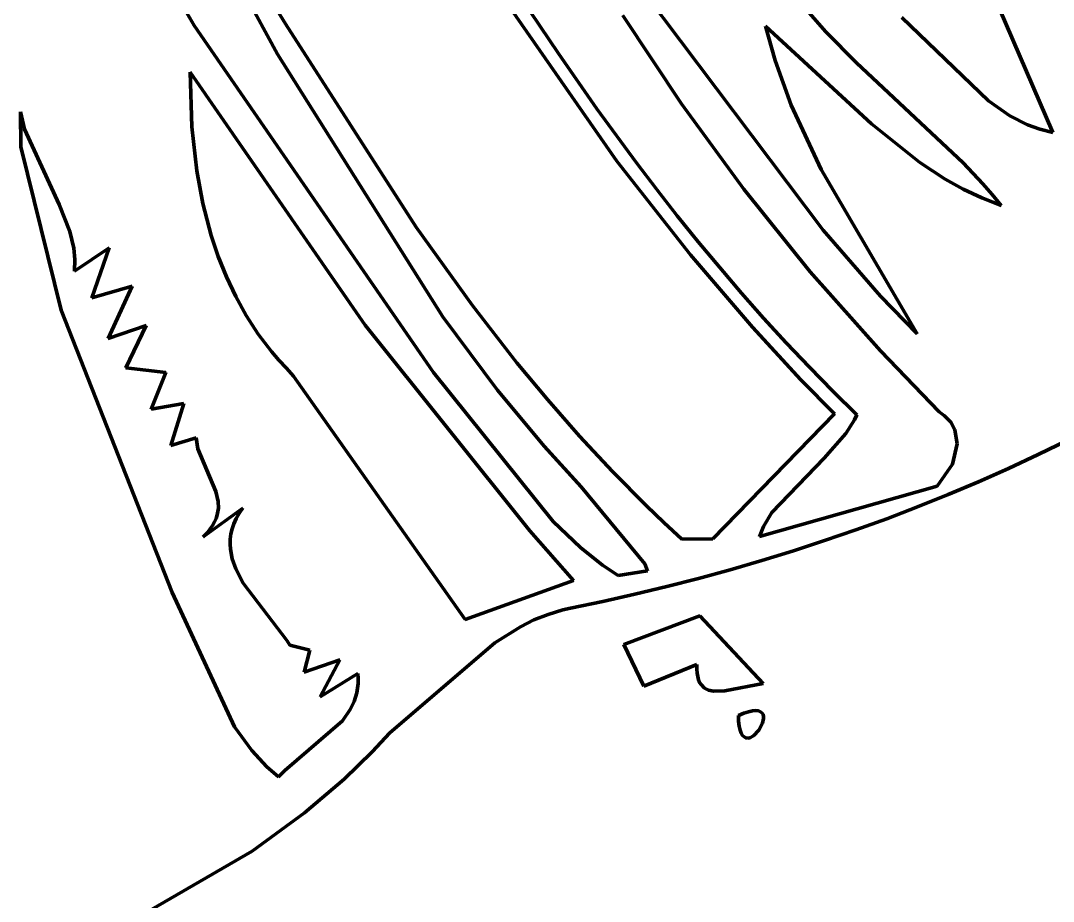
# Model space of a CAD drawing. Header units: millimetres. Extents: x 0 to 10.4, y 0 to 8.6.
# Drawn here: x 5.087 to 5.849, y 2.543 to 3.193 of the extents above; entities that cross this region are included whole.
import ezdxf

# ---------------------------------------------------------------- set-up
doc = ezdxf.new("R2010")
doc.units = ezdxf.units.MM
doc.layers.add('color#010101ff', color=7, linetype='CONTINUOUS', lineweight=100)
doc.layers.add('color#ffffffff', color=7, linetype='CONTINUOUS', lineweight=100)

msp = doc.modelspace()

# ---------------------------------------------------------------- linework, layer by layer
at = {"layer": 'color#010101ff'}
for p, q in [((5.84878, 3.11026), (5.74198, 3.35828)), ((5.14703, 3.30763), (5.21481, 3.18922)), ((5.52684, 3.08918), (5.37633, 3.306)), ((5.27635, 3.16819), (5.21292, 3.28499)), ((5.51609, 3.25464), (5.67926, 3.03829)), ((5.26367, 3.22107), (5.28215, 3.19066)), ((5.45635, 3.20977), (5.48382, 3.16854)), ((5.57447, 3.13155), (5.53122, 3.19665)), ((5.68108, 3.18465), (5.66701, 3.20056)), ((5.73713, 3.19513), (5.80114, 3.13371)), ((5.21481, 3.18922), (5.3916, 2.93316)), ((5.28215, 3.19066), (5.37869, 3.04055)), ((5.64374, 3.16342), (5.63664, 3.18893)), ((5.63664, 3.18893), (5.71488, 3.11672)), ((5.70374, 3.16181), (5.68108, 3.18465)), ((5.39841, 2.97419), (5.27635, 3.16819)), ((5.48382, 3.16854), (5.51211, 3.12791)), ((5.65567, 3.13049), (5.64374, 3.16342)), ((5.78258, 3.08806), (5.70374, 3.16181)), ((5.21182, 3.15488), (5.21307, 3.11443)), ((5.34095, 2.96809), (5.21182, 3.15488)), ((5.80114, 3.13371), (5.81709, 3.12269)), ((5.08675, 3.12567), (5.087, 3.0997)), ((5.08953, 3.11287), (5.08675, 3.12567)), ((5.51211, 3.12791), (5.5413, 3.08799)), ((5.62062, 3.06848), (5.57447, 3.13155)), ((5.67778, 3.08293), (5.65567, 3.13049)), ((5.81709, 3.12269), (5.83, 3.11612)), ((5.11522, 3.05712), (5.08953, 3.11287)), ((5.21307, 3.11443), (5.21672, 3.08198)), ((5.71488, 3.11672), (5.75042, 3.0883)), ((5.83, 3.11612), (5.83915, 3.11273)), ((5.83915, 3.11273), (5.84878, 3.11026)), ((5.087, 3.0997), (5.11662, 2.97919)), ((5.58122, 3.02007), (5.52684, 3.08918)), ((5.5413, 3.08799), (5.55627, 3.06831)), ((5.75042, 3.0883), (5.76935, 3.07591)), ((5.79706, 3.07255), (5.78258, 3.08806)), ((5.21672, 3.08198), (5.22124, 3.0579)), ((5.74845, 2.96173), (5.67778, 3.08293)), ((5.76935, 3.07591), (5.78254, 3.06854)), ((5.80393, 3.06457), (5.79706, 3.07255)), ((5.55627, 3.06831), (5.57149, 3.04884)), ((5.66962, 3.00761), (5.62062, 3.06848)), ((5.78254, 3.06854), (5.79625, 3.06201)), ((5.12316, 3.03728), (5.11522, 3.05712)), ((5.22124, 3.0579), (5.22744, 3.03429)), ((5.79625, 3.06201), (5.81052, 3.05641)), ((5.81052, 3.05641), (5.80393, 3.06457)), ((5.57149, 3.04884), (5.58699, 3.0296)), ((5.12602, 3.025), (5.12316, 3.03728)), ((5.22744, 3.03429), (5.23259, 3.01891)), ((5.37869, 3.04055), (5.42032, 2.98259)), ((5.67926, 3.03829), (5.72153, 2.98962)), ((5.58699, 3.0296), (5.60278, 3.01058)), ((5.12683, 3.0166), (5.12602, 3.025)), ((5.15211, 3.02509), (5.1266, 3.00797)), ((5.13919, 2.98831), (5.15211, 3.02509)), ((5.23259, 3.01891), (5.23859, 3.00388)), ((5.62697, 2.96665), (5.58122, 3.02007)), ((5.1266, 3.00797), (5.12683, 3.0166)), ((5.23859, 3.00388), (5.24549, 2.98928)), ((5.60278, 3.01058), (5.61885, 2.99181)), ((5.72143, 2.9491), (5.66962, 3.00761)), ((5.16915, 2.9969), (5.13919, 2.98831)), ((5.15124, 2.9582), (5.16915, 2.9969)), ((5.24549, 2.98928), (5.25334, 2.97516)), ((5.61885, 2.99181), (5.63524, 2.97329)), ((5.72153, 2.98962), (5.74845, 2.96173)), ((5.42032, 2.98259), (5.45311, 2.94036)), ((5.11662, 2.97919), (5.19857, 2.77077)), ((5.25334, 2.97516), (5.26217, 2.96159)), ((5.43875, 2.92024), (5.39841, 2.97419)), ((5.63524, 2.97329), (5.65195, 2.95504)), ((5.17929, 2.96784), (5.15124, 2.9582)), ((5.16441, 2.93671), (5.17929, 2.96784)), ((5.4627, 2.81624), (5.34095, 2.96809)), ((5.6628, 2.92789), (5.62697, 2.96665)), ((5.26217, 2.96159), (5.27204, 2.94863)), ((5.65195, 2.95504), (5.66898, 2.93707)), ((5.27204, 2.94863), (5.27738, 2.9424)), ((5.76486, 2.90408), (5.72143, 2.9491)), ((5.19395, 2.93317), (5.16441, 2.93671)), ((5.27738, 2.9424), (5.28298, 2.93634)), ((5.28298, 2.93634), (5.28826, 2.93049)), ((5.45311, 2.94036), (5.47582, 2.91293)), ((5.66898, 2.93707), (5.68636, 2.91939)), ((5.18321, 2.9061), (5.19395, 2.93317)), ((5.28826, 2.93049), (5.41489, 2.75077)), ((5.3916, 2.93316), (5.47981, 2.8232)), ((5.68749, 2.90275), (5.6628, 2.92789)), ((5.4732, 2.87878), (5.43875, 2.92024)), ((5.47582, 2.91293), (5.49928, 2.88613)), ((5.68636, 2.91939), (5.70409, 2.902)), ((5.2073, 2.91026), (5.18321, 2.9061)), ((5.19768, 2.87935), (5.2073, 2.91026)), ((5.59766, 2.81033), (5.68749, 2.90275)), ((5.70229, 2.89833), (5.69592, 2.88805)), ((5.70409, 2.902), (5.70229, 2.89833)), ((5.76884, 2.90132), (5.76486, 2.90408)), ((5.77337, 2.89644), (5.76884, 2.90132)), ((5.7763, 2.89085), (5.77337, 2.89644)), ((5.77799, 2.88052), (5.7763, 2.89085)), ((5.21641, 2.88488), (5.19768, 2.87935)), ((5.21748, 2.87691), (5.21641, 2.88488)), ((5.49928, 2.88613), (5.52356, 2.86005)), ((5.69592, 2.88805), (5.68002, 2.87)), ((5.85981, 2.88326), (5.83799, 2.8726)), ((5.23091, 2.84527), (5.21748, 2.87691)), ((5.50053, 2.84887), (5.4732, 2.87878)), ((5.77473, 2.86553), (5.77799, 2.88052)), ((5.68002, 2.87), (5.64119, 2.82985)), ((5.83799, 2.8726), (5.81598, 2.86234)), ((5.52356, 2.86005), (5.5487, 2.83473)), ((5.76344, 2.84917), (5.77473, 2.86553)), ((5.81598, 2.86234), (5.79377, 2.85249)), ((5.79377, 2.85249), (5.77138, 2.84303)), ((5.23258, 2.83803), (5.23091, 2.84527)), ((5.54756, 2.79207), (5.50053, 2.84887)), ((5.63216, 2.81214), (5.76344, 2.84917)), ((5.23271, 2.8331), (5.23258, 2.83803)), ((5.77138, 2.84303), (5.74883, 2.83396)), ((5.25086, 2.8331), (5.2214, 2.81186)), ((5.23183, 2.82805), (5.23271, 2.8331)), ((5.24594, 2.8254), (5.24816, 2.82924)), ((5.24816, 2.82924), (5.25086, 2.8331)), ((5.5487, 2.83473), (5.56162, 2.82238)), ((5.64119, 2.82985), (5.63523, 2.81961)), ((5.74883, 2.83396), (5.72612, 2.82528)), ((5.22826, 2.82018), (5.22978, 2.82285)), ((5.22978, 2.82285), (5.23097, 2.82547)), ((5.23097, 2.82547), (5.23183, 2.82805)), ((5.24287, 2.81779), (5.24418, 2.82158)), ((5.24418, 2.82158), (5.24594, 2.8254)), ((5.47981, 2.8232), (5.49997, 2.80396)), ((5.56162, 2.82238), (5.57477, 2.81025)), ((5.72612, 2.82528), (5.70326, 2.81699)), ((5.2214, 2.81186), (5.22409, 2.81469)), ((5.22409, 2.81469), (5.22637, 2.81746)), ((5.22637, 2.81746), (5.22826, 2.82018)), ((5.24148, 2.81027), (5.24198, 2.81402)), ((5.24198, 2.81402), (5.24287, 2.81779)), ((5.49478, 2.77961), (5.4627, 2.81624)), ((5.63523, 2.81961), (5.63216, 2.81214)), ((5.70326, 2.81699), (5.68027, 2.80908)), ((5.24136, 2.80655), (5.24148, 2.81027)), ((5.24158, 2.80286), (5.24136, 2.80655)), ((5.57477, 2.81025), (5.59766, 2.81033)), ((5.68027, 2.80908), (5.65715, 2.80154)), ((5.24298, 2.79555), (5.24158, 2.80286)), ((5.49997, 2.80396), (5.51634, 2.79104)), ((5.65715, 2.80154), (5.63392, 2.79439)), ((5.24549, 2.78834), (5.24298, 2.79555)), ((5.51634, 2.79104), (5.52796, 2.78329)), ((5.54937, 2.7867), (5.54756, 2.79207)), ((5.63392, 2.79439), (5.61059, 2.78761)), ((5.25095, 2.77775), (5.24549, 2.78834)), ((5.52796, 2.78329), (5.54937, 2.7867)), ((5.61059, 2.78761), (5.58716, 2.7812)), ((5.28337, 2.73508), (5.25095, 2.77775)), ((5.41489, 2.75077), (5.49478, 2.77961)), ((5.56366, 2.77516), (5.54008, 2.76947)), ((5.58716, 2.7812), (5.56366, 2.77516)), ((5.19857, 2.77077), (5.24449, 2.67169)), ((5.54008, 2.76947), (5.51645, 2.76415)), ((5.51645, 2.76415), (5.49277, 2.75919)), ((5.47615, 2.75468), (5.4657, 2.75052)), ((5.4871, 2.75793), (5.47615, 2.75468)), ((5.49277, 2.75919), (5.4871, 2.75793)), ((5.53214, 2.73243), (5.58818, 2.75364)), ((5.58818, 2.75364), (5.6349, 2.70362)), ((5.45568, 2.74556), (5.43673, 2.73365)), ((5.4657, 2.75052), (5.45568, 2.74556)), ((5.28553, 2.73203), (5.28337, 2.73508)), ((5.3003, 2.72821), (5.28553, 2.73203)), ((5.43673, 2.73365), (5.35924, 2.66727)), ((5.54667, 2.70178), (5.53214, 2.73243)), ((5.29596, 2.71212), (5.3003, 2.72821)), ((5.32228, 2.72113), (5.29596, 2.71212)), ((5.30793, 2.69386), (5.32228, 2.72113)), ((5.58603, 2.71767), (5.54667, 2.70178)), ((5.58598, 2.71433), (5.58603, 2.71767)), ((5.58616, 2.71135), (5.58598, 2.71433)), ((5.33569, 2.71105), (5.30793, 2.69386)), ((5.33593, 2.7073), (5.33569, 2.71105)), ((5.33588, 2.70369), (5.33593, 2.7073)), ((5.58657, 2.70873), (5.58616, 2.71135)), ((5.58719, 2.70644), (5.58657, 2.70873)), ((5.588, 2.70446), (5.58719, 2.70644)), ((5.33494, 2.69684), (5.33588, 2.70369)), ((5.58901, 2.70278), (5.588, 2.70446)), ((5.59152, 2.70024), (5.58901, 2.70278)), ((5.59463, 2.69866), (5.59152, 2.70024)), ((5.6349, 2.70362), (5.60653, 2.69822)), ((5.33297, 2.69046), (5.33494, 2.69684)), ((5.59823, 2.69789), (5.59463, 2.69866)), ((5.60653, 2.69822), (5.59823, 2.69789)), ((5.32442, 2.6762), (5.33011, 2.68449)), ((5.33011, 2.68449), (5.33297, 2.69046)), ((5.62702, 2.68343), (5.62946, 2.68359)), ((5.62946, 2.68359), (5.63143, 2.68335)), ((5.28181, 2.63932), (5.32442, 2.6762)), ((5.61656, 2.68005), (5.6206, 2.68171)), ((5.61672, 2.67572), (5.61656, 2.68005)), ((5.6206, 2.68171), (5.62408, 2.68282)), ((5.62408, 2.68282), (5.62702, 2.68343)), ((5.63143, 2.68335), (5.63295, 2.68275)), ((5.63295, 2.68275), (5.63406, 2.68184)), ((5.63406, 2.68184), (5.63479, 2.68068)), ((5.63522, 2.67775), (5.6345, 2.67434)), ((5.63479, 2.68068), (5.63516, 2.67929)), ((5.63516, 2.67929), (5.63522, 2.67775)), ((5.24449, 2.67169), (5.25736, 2.65422)), ((5.61714, 2.67212), (5.61672, 2.67572)), ((5.6178, 2.66921), (5.61714, 2.67212)), ((5.61867, 2.66695), (5.6178, 2.66921)), ((5.63179, 2.66918), (5.62786, 2.66509)), ((5.6345, 2.67434), (5.63179, 2.66918)), ((5.35924, 2.66727), (5.34614, 2.6531)), ((5.61971, 2.66528), (5.61867, 2.66695)), ((5.62089, 2.66416), (5.61971, 2.66528)), ((5.62218, 2.66354), (5.62089, 2.66416)), ((5.62356, 2.66337), (5.62218, 2.66354)), ((5.62498, 2.6636), (5.62356, 2.66337)), ((5.62786, 2.66509), (5.62498, 2.6636)), ((5.25736, 2.65422), (5.2686, 2.64221)), ((5.34614, 2.6531), (5.32551, 2.63302)), ((5.2686, 2.64221), (5.27697, 2.63482)), ((5.27697, 2.63482), (5.28181, 2.63932)), ((5.32551, 2.63302), (5.29635, 2.60822)), ((5.29635, 2.60822), (5.2577, 2.57998)), ((5.2577, 2.57998), (5.1332, 2.50787))]:
    msp.add_line(p, q, dxfattribs=at)
at = {"layer": 'color#ffffffff'}
for p, q in [((5.74198, 3.35828), (5.84878, 3.11026)), ((5.21481, 3.18922), (5.14703, 3.30763)), ((5.37633, 3.306), (5.52684, 3.08918)), ((5.21292, 3.28499), (5.27635, 3.16819)), ((5.67926, 3.03829), (5.51609, 3.25464)), ((5.28215, 3.19066), (5.26367, 3.22107)), ((5.48382, 3.16854), (5.45635, 3.20977)), ((5.53122, 3.19665), (5.57447, 3.13155)), ((5.66701, 3.20056), (5.68108, 3.18465)), ((5.80114, 3.13371), (5.73713, 3.19513)), ((5.3916, 2.93316), (5.21481, 3.18922)), ((5.37869, 3.04055), (5.28215, 3.19066)), ((5.71488, 3.11672), (5.63664, 3.18893)), ((5.63664, 3.18893), (5.64374, 3.16342)), ((5.68108, 3.18465), (5.70374, 3.16181)), ((5.27635, 3.16819), (5.39841, 2.97419)), ((5.51211, 3.12791), (5.48382, 3.16854)), ((5.64374, 3.16342), (5.65567, 3.13049)), ((5.70374, 3.16181), (5.78258, 3.08806)), ((5.21182, 3.15488), (5.34095, 2.96809)), ((5.21307, 3.11443), (5.21182, 3.15488)), ((5.81709, 3.12269), (5.80114, 3.13371)), ((5.08675, 3.12567), (5.08953, 3.11287)), ((5.087, 3.0997), (5.08675, 3.12567)), ((5.5413, 3.08799), (5.51211, 3.12791)), ((5.57447, 3.13155), (5.62062, 3.06848)), ((5.65567, 3.13049), (5.67778, 3.08293)), ((5.83, 3.11612), (5.81709, 3.12269)), ((5.08953, 3.11287), (5.11522, 3.05712)), ((5.21672, 3.08198), (5.21307, 3.11443)), ((5.75042, 3.0883), (5.71488, 3.11672)), ((5.83915, 3.11273), (5.83, 3.11612)), ((5.84878, 3.11026), (5.83915, 3.11273)), ((5.11662, 2.97919), (5.087, 3.0997)), ((5.52684, 3.08918), (5.58122, 3.02007)), ((5.55627, 3.06831), (5.5413, 3.08799)), ((5.76935, 3.07591), (5.75042, 3.0883)), ((5.78258, 3.08806), (5.79706, 3.07255)), ((5.22124, 3.0579), (5.21672, 3.08198)), ((5.67778, 3.08293), (5.74845, 2.96173)), ((5.78254, 3.06854), (5.76935, 3.07591)), ((5.79706, 3.07255), (5.80393, 3.06457)), ((5.57149, 3.04884), (5.55627, 3.06831)), ((5.62062, 3.06848), (5.66962, 3.00761)), ((5.79625, 3.06201), (5.78254, 3.06854)), ((5.11522, 3.05712), (5.12316, 3.03728)), ((5.22744, 3.03429), (5.22124, 3.0579)), ((5.81052, 3.05641), (5.79625, 3.06201)), ((5.80393, 3.06457), (5.81052, 3.05641)), ((5.58699, 3.0296), (5.57149, 3.04884)), ((5.12316, 3.03728), (5.12602, 3.025)), ((5.23259, 3.01891), (5.22744, 3.03429)), ((5.42032, 2.98259), (5.37869, 3.04055)), ((5.72153, 2.98962), (5.67926, 3.03829)), ((5.60278, 3.01058), (5.58699, 3.0296)), ((5.12602, 3.025), (5.12683, 3.0166)), ((5.1266, 3.00797), (5.15211, 3.02509)), ((5.15211, 3.02509), (5.13919, 2.98831)), ((5.23859, 3.00388), (5.23259, 3.01891)), ((5.58122, 3.02007), (5.62697, 2.96665)), ((5.12683, 3.0166), (5.1266, 3.00797)), ((5.24549, 2.98928), (5.23859, 3.00388)), ((5.61885, 2.99181), (5.60278, 3.01058)), ((5.66962, 3.00761), (5.72143, 2.9491)), ((5.13919, 2.98831), (5.16915, 2.9969)), ((5.16915, 2.9969), (5.15124, 2.9582)), ((5.25334, 2.97516), (5.24549, 2.98928)), ((5.63524, 2.97329), (5.61885, 2.99181)), ((5.74845, 2.96173), (5.72153, 2.98962)), ((5.45311, 2.94036), (5.42032, 2.98259)), ((5.19857, 2.77077), (5.11662, 2.97919)), ((5.26217, 2.96159), (5.25334, 2.97516)), ((5.39841, 2.97419), (5.43875, 2.92024)), ((5.65195, 2.95504), (5.63524, 2.97329)), ((5.15124, 2.9582), (5.17929, 2.96784)), ((5.17929, 2.96784), (5.16441, 2.93671)), ((5.34095, 2.96809), (5.4627, 2.81624)), ((5.62697, 2.96665), (5.6628, 2.92789)), ((5.27204, 2.94863), (5.26217, 2.96159)), ((5.66898, 2.93707), (5.65195, 2.95504)), ((5.27738, 2.9424), (5.27204, 2.94863)), ((5.72143, 2.9491), (5.76486, 2.90408)), ((5.16441, 2.93671), (5.19395, 2.93317)), ((5.28298, 2.93634), (5.27738, 2.9424)), ((5.28826, 2.93049), (5.28298, 2.93634)), ((5.47582, 2.91293), (5.45311, 2.94036)), ((5.68636, 2.91939), (5.66898, 2.93707)), ((5.19395, 2.93317), (5.18321, 2.9061)), ((5.41489, 2.75077), (5.28826, 2.93049)), ((5.47981, 2.8232), (5.3916, 2.93316)), ((5.6628, 2.92789), (5.68749, 2.90275)), ((5.43875, 2.92024), (5.4732, 2.87878)), ((5.49928, 2.88613), (5.47582, 2.91293)), ((5.70409, 2.902), (5.68636, 2.91939)), ((5.18321, 2.9061), (5.2073, 2.91026)), ((5.2073, 2.91026), (5.19768, 2.87935)), ((5.68749, 2.90275), (5.59766, 2.81033)), ((5.69592, 2.88805), (5.70229, 2.89833)), ((5.70229, 2.89833), (5.70409, 2.902)), ((5.76486, 2.90408), (5.76884, 2.90132)), ((5.76884, 2.90132), (5.77337, 2.89644)), ((5.77337, 2.89644), (5.7763, 2.89085)), ((5.7763, 2.89085), (5.77799, 2.88052)), ((5.19768, 2.87935), (5.21641, 2.88488)), ((5.21641, 2.88488), (5.21748, 2.87691)), ((5.52356, 2.86005), (5.49928, 2.88613)), ((5.68002, 2.87), (5.69592, 2.88805)), ((5.83799, 2.8726), (5.85981, 2.88326)), ((5.21748, 2.87691), (5.23091, 2.84527)), ((5.4732, 2.87878), (5.50053, 2.84887)), ((5.77799, 2.88052), (5.77473, 2.86553)), ((5.64119, 2.82985), (5.68002, 2.87)), ((5.81598, 2.86234), (5.83799, 2.8726)), ((5.5487, 2.83473), (5.52356, 2.86005)), ((5.77473, 2.86553), (5.76344, 2.84917)), ((5.79377, 2.85249), (5.81598, 2.86234)), ((5.77138, 2.84303), (5.79377, 2.85249)), ((5.23091, 2.84527), (5.23258, 2.83803)), ((5.50053, 2.84887), (5.54756, 2.79207)), ((5.76344, 2.84917), (5.63216, 2.81214)), ((5.23258, 2.83803), (5.23271, 2.8331)), ((5.74883, 2.83396), (5.77138, 2.84303)), ((5.2214, 2.81186), (5.25086, 2.8331)), ((5.23271, 2.8331), (5.23183, 2.82805)), ((5.24816, 2.82924), (5.24594, 2.8254)), ((5.25086, 2.8331), (5.24816, 2.82924)), ((5.56162, 2.82238), (5.5487, 2.83473)), ((5.63523, 2.81961), (5.64119, 2.82985)), ((5.72612, 2.82528), (5.74883, 2.83396)), ((5.22978, 2.82285), (5.22826, 2.82018)), ((5.23097, 2.82547), (5.22978, 2.82285)), ((5.23183, 2.82805), (5.23097, 2.82547)), ((5.24418, 2.82158), (5.24287, 2.81779)), ((5.24594, 2.8254), (5.24418, 2.82158)), ((5.49997, 2.80396), (5.47981, 2.8232)), ((5.57477, 2.81025), (5.56162, 2.82238)), ((5.70326, 2.81699), (5.72612, 2.82528)), ((5.22409, 2.81469), (5.2214, 2.81186)), ((5.22637, 2.81746), (5.22409, 2.81469)), ((5.22826, 2.82018), (5.22637, 2.81746)), ((5.24198, 2.81402), (5.24148, 2.81027)), ((5.24287, 2.81779), (5.24198, 2.81402)), ((5.4627, 2.81624), (5.49478, 2.77961)), ((5.63216, 2.81214), (5.63523, 2.81961)), ((5.68027, 2.80908), (5.70326, 2.81699)), ((5.24148, 2.81027), (5.24136, 2.80655)), ((5.24136, 2.80655), (5.24158, 2.80286)), ((5.59766, 2.81033), (5.57477, 2.81025)), ((5.65715, 2.80154), (5.68027, 2.80908)), ((5.24158, 2.80286), (5.24298, 2.79555)), ((5.51634, 2.79104), (5.49997, 2.80396)), ((5.63392, 2.79439), (5.65715, 2.80154)), ((5.24298, 2.79555), (5.24549, 2.78834)), ((5.52796, 2.78329), (5.51634, 2.79104)), ((5.54756, 2.79207), (5.54937, 2.7867)), ((5.61059, 2.78761), (5.63392, 2.79439)), ((5.24549, 2.78834), (5.25095, 2.77775)), ((5.54937, 2.7867), (5.52796, 2.78329)), ((5.58716, 2.7812), (5.61059, 2.78761)), ((5.25095, 2.77775), (5.28337, 2.73508)), ((5.49478, 2.77961), (5.41489, 2.75077)), ((5.54008, 2.76947), (5.56366, 2.77516)), ((5.56366, 2.77516), (5.58716, 2.7812)), ((5.24449, 2.67169), (5.19857, 2.77077)), ((5.51645, 2.76415), (5.54008, 2.76947)), ((5.49277, 2.75919), (5.51645, 2.76415)), ((5.4657, 2.75052), (5.47615, 2.75468)), ((5.47615, 2.75468), (5.4871, 2.75793)), ((5.4871, 2.75793), (5.49277, 2.75919)), ((5.58818, 2.75364), (5.53214, 2.73243)), ((5.6349, 2.70362), (5.58818, 2.75364)), ((5.43673, 2.73365), (5.45568, 2.74556)), ((5.45568, 2.74556), (5.4657, 2.75052)), ((5.28337, 2.73508), (5.28553, 2.73203)), ((5.28553, 2.73203), (5.3003, 2.72821)), ((5.35924, 2.66727), (5.43673, 2.73365)), ((5.53214, 2.73243), (5.54667, 2.70178)), ((5.3003, 2.72821), (5.29596, 2.71212)), ((5.29596, 2.71212), (5.32228, 2.72113)), ((5.32228, 2.72113), (5.30793, 2.69386)), ((5.54667, 2.70178), (5.58603, 2.71767)), ((5.58603, 2.71767), (5.58598, 2.71433)), ((5.58598, 2.71433), (5.58616, 2.71135)), ((5.30793, 2.69386), (5.33569, 2.71105)), ((5.33569, 2.71105), (5.33593, 2.7073)), ((5.33593, 2.7073), (5.33588, 2.70369)), ((5.58616, 2.71135), (5.58657, 2.70873)), ((5.58657, 2.70873), (5.58719, 2.70644)), ((5.58719, 2.70644), (5.588, 2.70446)), ((5.33588, 2.70369), (5.33494, 2.69684)), ((5.588, 2.70446), (5.58901, 2.70278)), ((5.58901, 2.70278), (5.59152, 2.70024)), ((5.59152, 2.70024), (5.59463, 2.69866)), ((5.60653, 2.69822), (5.6349, 2.70362)), ((5.33494, 2.69684), (5.33297, 2.69046)), ((5.59463, 2.69866), (5.59823, 2.69789)), ((5.59823, 2.69789), (5.60653, 2.69822)), ((5.33011, 2.68449), (5.32442, 2.6762)), ((5.33297, 2.69046), (5.33011, 2.68449)), ((5.62946, 2.68359), (5.62702, 2.68343)), ((5.63143, 2.68335), (5.62946, 2.68359)), ((5.32442, 2.6762), (5.28181, 2.63932)), ((5.6206, 2.68171), (5.61656, 2.68005)), ((5.61656, 2.68005), (5.61672, 2.67572)), ((5.62408, 2.68282), (5.6206, 2.68171)), ((5.62702, 2.68343), (5.62408, 2.68282)), ((5.63295, 2.68275), (5.63143, 2.68335)), ((5.63406, 2.68184), (5.63295, 2.68275)), ((5.63479, 2.68068), (5.63406, 2.68184)), ((5.6345, 2.67434), (5.63522, 2.67775)), ((5.63516, 2.67929), (5.63479, 2.68068)), ((5.63522, 2.67775), (5.63516, 2.67929)), ((5.25736, 2.65422), (5.24449, 2.67169)), ((5.61672, 2.67572), (5.61714, 2.67212)), ((5.61714, 2.67212), (5.6178, 2.66921)), ((5.6178, 2.66921), (5.61867, 2.66695)), ((5.62786, 2.66509), (5.63179, 2.66918)), ((5.63179, 2.66918), (5.6345, 2.67434)), ((5.34614, 2.6531), (5.35924, 2.66727)), ((5.61867, 2.66695), (5.61971, 2.66528)), ((5.61971, 2.66528), (5.62089, 2.66416)), ((5.62089, 2.66416), (5.62218, 2.66354)), ((5.62218, 2.66354), (5.62356, 2.66337)), ((5.62356, 2.66337), (5.62498, 2.6636)), ((5.62498, 2.6636), (5.62786, 2.66509)), ((5.2686, 2.64221), (5.25736, 2.65422)), ((5.32551, 2.63302), (5.34614, 2.6531)), ((5.27697, 2.63482), (5.2686, 2.64221)), ((5.28181, 2.63932), (5.27697, 2.63482)), ((5.29635, 2.60822), (5.32551, 2.63302)), ((5.2577, 2.57998), (5.29635, 2.60822)), ((5.1332, 2.50787), (5.2577, 2.57998))]:
    msp.add_line(p, q, dxfattribs=at)

doc.saveas('drawing.dxf')
